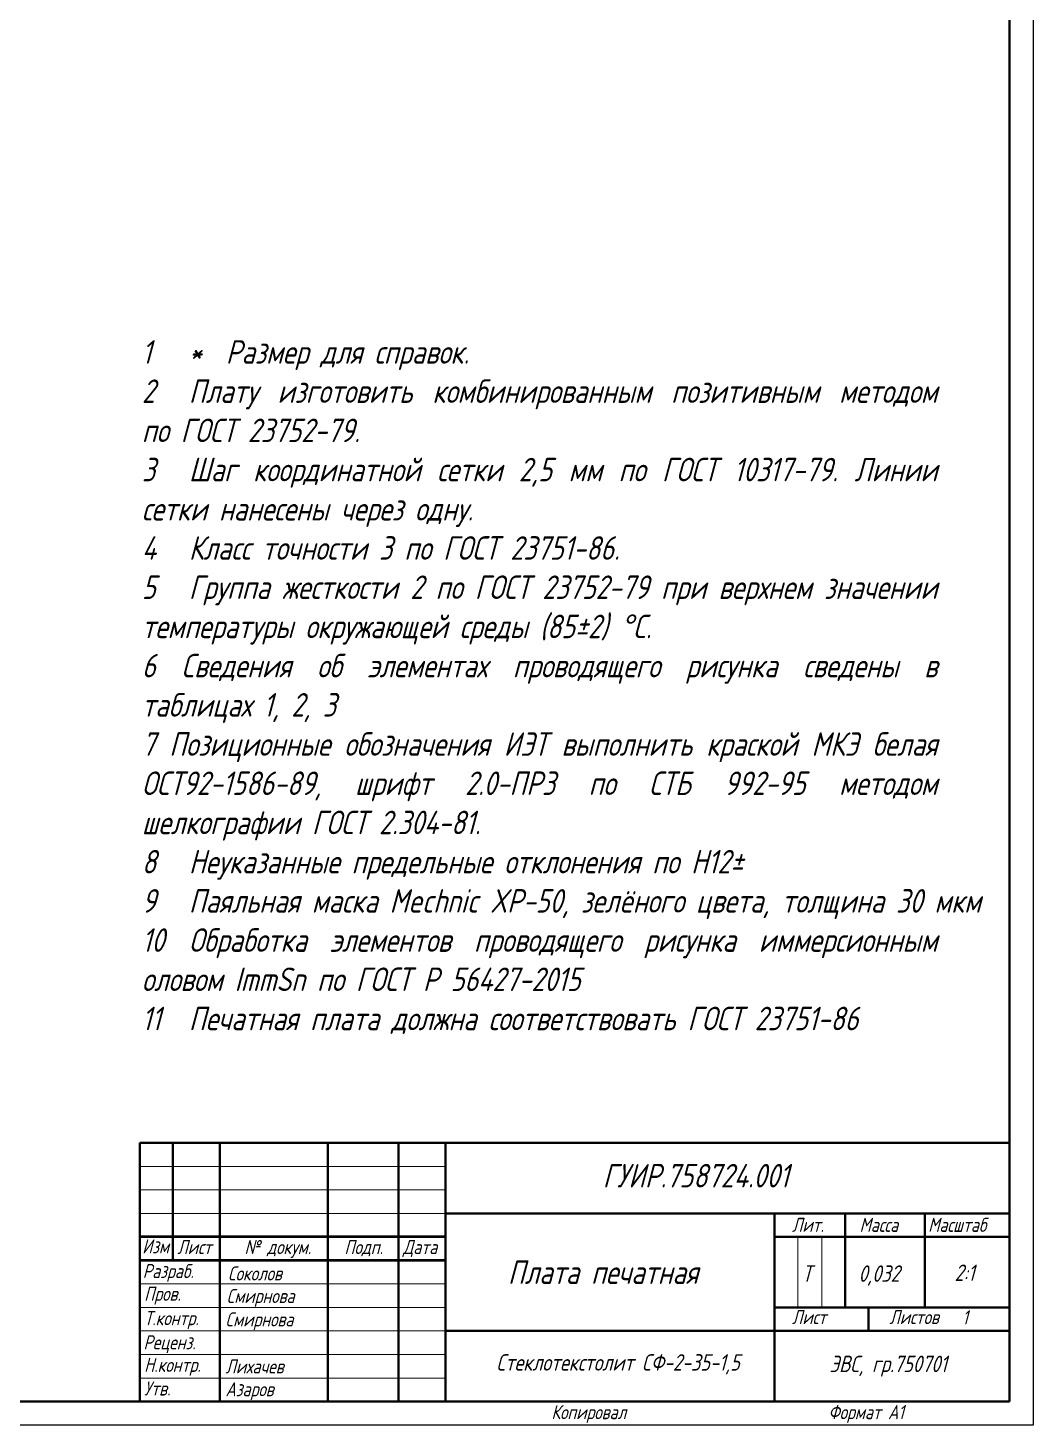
# Paper-space layout 'Layout1' of a CAD drawing. Extents: x -1 to 840, y -1 to 593.
# Drawn here: x 626.4 to 840.2, y -0.8 to 296.2 of the extents above; entities that cross this region are included whole.
import ezdxf

# ---------------------------------------------------------------- set-up
doc = ezdxf.new("R2010")
doc.units = 0
doc.header["$MEASUREMENT"] = 0
doc.layers.get('0').update_dxf_attribs({"linetype": 'CONTINUOUS', "lineweight": 15})
doc.layers.add('KONTUR', color=7, linetype='CONTINUOUS')
for name, color, linetype, lineweight in [('Основная', 7, 'CONTINUOUS', 40), ('текст', 7, 'CONTINUOUS', 30), ('тонкая', 7, 'CONTINUOUS', 20)]:
    doc.layers.add(name, color=color, linetype=linetype, lineweight=lineweight)
doc.styles.add('GOST type A0', font='', dxfattribs={"oblique": 15, "height": 3.5})
doc.styles.get('GOST type A0').set_extended_font_data('GOST type A')

psp = doc.layouts.get("Layout1")

# ---------------------------------------------------------------- linework, layer by layer
for p, q in [((715.208, 54.208), (650.208, 54.208)), ((715.208, 49.208), (650.208, 49.208)), ((715.208, 44.208), (650.208, 44.208)), ((785.208, 4.208), (785.208, 4.208)), ((785.208, 4.208), (785.208, 4.208))]:
    psp.add_line(p, q)
at = {"lineweight": 50}
for p, q in [((715.208, 39.208), (650.208, 39.208)), ((715.208, 34.208), (650.208, 34.208))]:
    psp.add_line(p, q, dxfattribs=at)
at = {"layer": 'KONTUR'}
for p, q in [((840.208, 593.208), (840.208, -0.792)), ((840.208, -0.792), (-0.792, -0.792))]:
    psp.add_line(p, q, dxfattribs=at)
at = {"layer": 'Основная'}
for p, q in [((835.208, 4.208), (835.208, 588.208)), ((650.208, 59.208), (650.208, 4.208)), ((835.208, 59.208), (650.208, 59.208)), ((657.208, 34.208), (657.208, 59.208)), ((667.208, 59.208), (667.208, 4.208)), ((690.208, 4.208), (690.208, 59.208)), ((705.208, 59.208), (705.208, 4.208)), ((715.208, 59.208), (715.208, 4.208)), ((715.208, 44.208), (835.208, 44.208)), ((785.208, 44.208), (785.208, 4.208)), ((800.208, 44.208), (800.208, 24.208)), ((817.208, 44.208), (817.208, 24.208)), ((785.208, 39.208), (835.208, 39.208)), ((835.208, 24.208), (785.208, 24.208)), ((805.208, 24.208), (805.208, 19.208)), ((835.208, 19.208), (715.208, 19.208)), ((835.208, 4.208), (7.208, 4.208))]:
    psp.add_line(p, q, dxfattribs=at)
at = {"layer": 'тонкая'}
for p, q in [((790.196, 39), (790.196, 24.208)), ((795.274, 39), (795.274, 24.208)), ((650.208, 29.208), (715.208, 29.208)), ((715.208, 24.208), (650.208, 24.208)), ((715.208, 19.208), (650.208, 19.208))]:
    psp.add_line(p, q, dxfattribs=at)
for points in [[(650.208, 14.208), (715.208, 14.208)], [(650.208, 9.208), (715.208, 9.208)]]:
    psp.add_lwpolyline(points, dxfattribs=at)

# ---------------------------------------------------------------- texts
at = {"insert": (825.148, 23.617), "char_height": 3, "attachment_point": 1, "style": 'GOST type A0'}
psp.add_mtext_dynamic_manual_height_columns('1', width=6.6124, gutter_width=17.5, heights=[0], dxfattribs=at)
at = {"layer": 'текст', "style": 'GOST type A0', "oblique": 15}
for s, p in [('Лит.', (788.926, 40.274)), ('Масса', (803.301, 40.274)), ('Масштаб', (817.893, 40.274)), ('Изм', (650.71, 35.705)), ('Лист', (658.185, 35.555)), ('№ докум. ', (672.469, 35.555)), ('Подп.', (693.721, 35.555)), ('Дата', (706.173, 35.555)), ('Разраб.', (650.826, 30.454)), ('Пров.', (651.127, 25.622)), ('Т.контр.', (651.127, 20.427)), ('Лист', (788.926, 20.66)), ('Листов', (809.65, 20.66)), ('Реценз.', (650.976, 15.303)), ('Н.контр.', (651.127, 10.505)), ('Утв.', (651.127, 5.485)), ('Копировал', (737.744, 0.458)), ('Формат А1', (796.672, 0.458))]:
    psp.add_text(s, height=3, dxfattribs=at).set_placement(p)
at = {"layer": 'тонкая', "style": 'GOST type A0', "oblique": 15}
for s, p in [('Т', (791.109, 29.679)), ('0,032', (803.081, 29.663)), ('2:1', (823.505, 29.839))]:
    psp.add_text(s, height=3.5, dxfattribs=at).set_placement(p)
at = {"layer": 'тонкая', "insert": (650.635, 229.831), "char_height": 5, "width": 176.89247, "attachment_point": 1, "style": 'GOST type A0'}
psp.add_mtext('\\pxr1.64197,qj,t2;1^I*  Размер для справок.\\P2^IПлату изготовить комбинированным позитивным методом по ГОСТ 23752-79.\\P3^IШаг координатной сетки 2,5 мм по ГОСТ 10317-79. Линии сетки нанесены через одну.\\P\\pr0.64197;4^IКласс точности 3 по ГОСТ 23751-86.\\P\\pr1.64197;5^IГруппа жесткости 2 по ГОСТ 23752-79 при верхнем значении температуры окружающей среды (85±2) {\\fArial|b0|i0|c204|p34;°}С.\\P6 Сведения об элементах проводящего рисунка сведены в таблицах 1, 2, 3\\P7 Позиционные обозначения ИЭТ выполнить краской МКЭ белая ОСТ92-1586-89, шрифт 2.0-ПРЗ по СТБ 992-95 методом шелкографии ГОСТ 2.304-81.\\P8^IНеуказанные предельные отклонения по Н12±\\P9^IПаяльная маска Mechnic XP-50, зелёного цвета, толщина 30 мкм\\P10^IОбработка элементов проводящего рисунка иммерсионным оловом ImmSn по ГОСТ Р 56427-2015\\P11^IПечатная плата должна соответствовать ГОСТ 23751-86', dxfattribs=at)
at = {"layer": 'тонкая', "attachment_point": 1, "style": 'GOST type A0'}
for s, width, gutter_width, heights, insert, char_height in [('ГУИР.758724.001', 52.32757, 47.884, [3.685], (748.664, 54.723), 5), ('Соколов', 7.56222, 12.5, [0], (668.957, 32.947), 3), ('Плата печатная', 45.73183, 12.5, [5.107], (728.496, 34.208), 5), ('Смирнова', 7.56222, 12.5, [0], (668.67, 28.149), 3), ('Смирнова', 7.56222, 12.5, [0], (668.424, 23.175), 3), ('Лихачев', 7.56222, 12.5, [0], (668.424, 13.175), 3), ('\\pxqc;Стеклотекстолит СФ-2-35-1,5', 58.59201, 12.5, [4.931], (722.631, 14.273), 3.5), ('ЭВС, гр.750701', 28.58922, 12.5, [2.556], (796.919, 13.963), 3.5), ('Азаров', 7.56222, 12.5, [0], (668.424, 8.33), 3)]:
    psp.add_mtext_dynamic_manual_height_columns(s, width=width, gutter_width=gutter_width, heights=heights, dxfattribs=dict(at, insert=insert, char_height=char_height))

doc.saveas('drawing.dxf')
